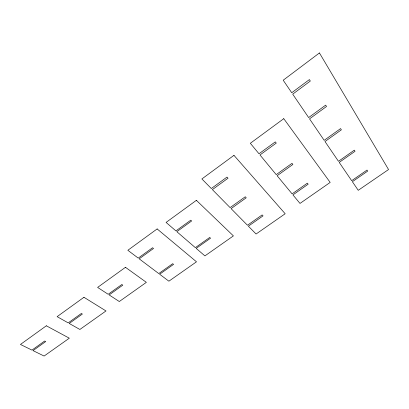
<?xml version="1.0" encoding="UTF-8"?>
<svg xmlns="http://www.w3.org/2000/svg" width="409" height="409" viewBox="0 0 409 409"><rect width="100%" height="100%" fill="white"/><g stroke="black" fill="none" stroke-linecap="round" stroke-linejoin="round"><path stroke-width="0.61" d="M319.439 52.955L283.197 80.22L291.729 92.741L309.393 79.591L310.329 81.054L292.701 94.162L308.647 117.557L325.666 105.149L326.52 106.493L309.536 118.861L324.173 140.333L340.585 128.59L341.372 129.827L324.986 141.529L338.468 161.299L354.317 150.164L355.043 151.299L339.219 162.409L351.668 180.676L366.996 170.083L367.665 171.136L352.369 181.698L358.238 190.313L388.55 169.541L319.439 52.955M233.963 155.333L201.888 178.948L211.31 188.523L226.99 177.092L228.033 178.217L212.383 189.618L230.093 207.608L245.272 196.76L246.233 197.792L231.085 208.616L247.45 225.241L262.149 214.914L263.038 215.875L248.365 226.172L256.08 234.009L285.175 213.749L233.963 155.333M283.769 118.671L250.334 143.283L258.989 153.764L275.313 141.862L276.269 143.089L259.971 154.96L276.213 174.628L291.99 163.344L292.87 164.479L277.118 175.727L292.103 193.871L307.358 183.15L308.171 184.198L292.936 194.888L299.996 203.431L330.181 182.414L283.769 118.671M157.143 228.933L127.843 250.282L138.227 258.099L152.572 247.742L153.513 248.488L139.183 258.825L158.758 273.565L172.69 263.693L173.559 264.383L159.648 274.234L168.886 281.193L196.494 261.806L157.143 228.933M196.392 200.333L166.08 222.419L175.911 230.896L190.742 220.19L191.632 220.993L176.821 231.678L195.338 247.644L209.72 237.455L210.538 238.196L196.177 248.37L204.909 255.896L233.401 235.896L196.392 200.333M83.952 297.282L57.117 316.653L68.196 322.885L81.36 313.468L82.373 314.061L69.223 323.463L79.883 329.46L106.003 310.947L83.952 297.282M125.466 267.312L97.618 287.415L108.17 294.286L121.826 284.521L122.782 285.175L109.147 294.92L119.295 301.53L146.366 282.348L125.466 267.312M46.329 325.794L20.45 344.46L31.958 350.099L44.663 341.014L45.711 341.556L33.022 350.615L44.106 356.045L69.325 338.187L46.329 325.794"/></g></svg>
